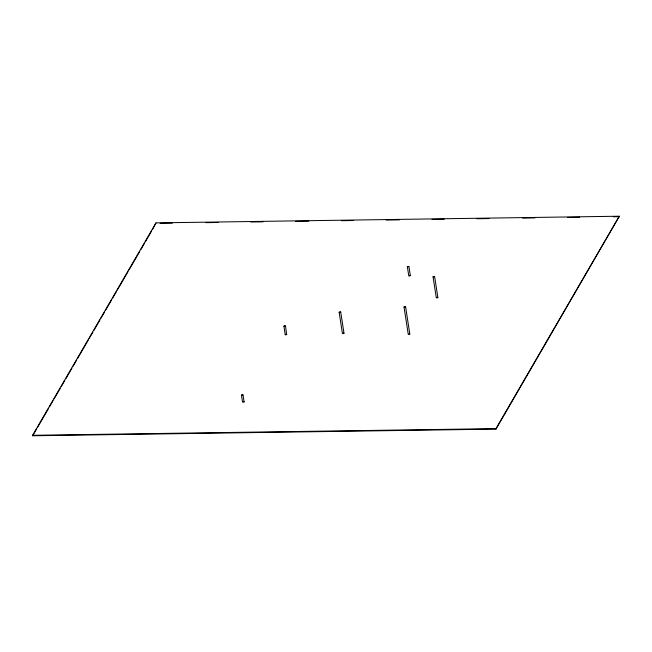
<?xml version="1.0" encoding="UTF-8"?>
<svg xmlns="http://www.w3.org/2000/svg" width="652" height="652" viewBox="0 0 652 652"><rect width="100%" height="100%" fill="white"/><g stroke="black" fill="none" stroke-linecap="round" stroke-linejoin="round"><path stroke-width="0.98" d="M244.092 401.885L242.528 402.129L241.444 395.128L242.055 394.721L243.009 394.884L244.084 401.917L243.506 401.64M243.009 394.949L241.46 395.193M286.798 334.59L285.25 334.769L283.922 326.179L284.459 325.788L285.486 325.935L286.611 334.337M285.486 326L283.938 326.244M285.242 334.737L285.935 334.313M339.146 312.275L340.694 311.966L343.995 333.262L343.302 333.685L342.422 333.474L339.13 312.21L340.703 311.998M404.028 306.986L405.577 306.676L409.815 334.068L409.122 334.492L408.25 334.313L404.012 306.921L405.585 306.709M407.361 266.741L408.926 266.497L410.336 275.6L409.57 276.04L408.771 275.845L407.361 266.741L408.934 266.529M433.067 276.831L434.615 276.521L437.867 297.524L437.166 297.948L436.31 297.801L433.042 276.766L434.615 276.554M32.6 435.3L155.991 222.894L619.327 216.219L496.009 429.106L32.673 435.781L32.6 435.3L495.936 428.633L619.327 216.219M32.673 435.781L36.756 428.755M37.775 427.003L48.476 408.568M49.503 406.815L53.073 400.67M54.092 398.918L60.204 388.38M61.231 386.628L64.801 380.483M65.819 378.73L71.932 368.193M72.959 366.44L76.52 360.295M77.547 358.543L88.248 340.108M89.275 338.347L92.845 332.21M93.864 330.45L99.976 319.92M101.003 318.16L104.564 312.023M105.591 310.262L111.704 299.733M112.723 297.972L116.292 291.835M117.319 290.075L128.02 271.648M129.047 269.887L139.748 251.46M140.767 249.7L144.336 243.555M145.363 241.802L151.476 231.273M152.495 229.512L155.991 222.894M437.142 297.288L437.867 297.524M343.27 333.033L343.995 333.262M409.163 333.832L409.815 334.068M160.139 223.31L172.364 223.139M205.967 222.65L218.184 222.479M250.767 222.006L262.992 221.827M295.576 221.362L308.812 221.167M341.403 220.702L353.62 220.523M386.204 220.058L399.448 219.863M432.031 219.398L444.248 219.219M476.832 218.746L489.057 218.575M522.659 218.094L534.876 217.915M567.468 217.442L579.685 217.271M613.287 216.782L619.4 216.7M409.758 275.356L410.336 275.6M495.936 428.633L496.009 429.106"/></g></svg>
